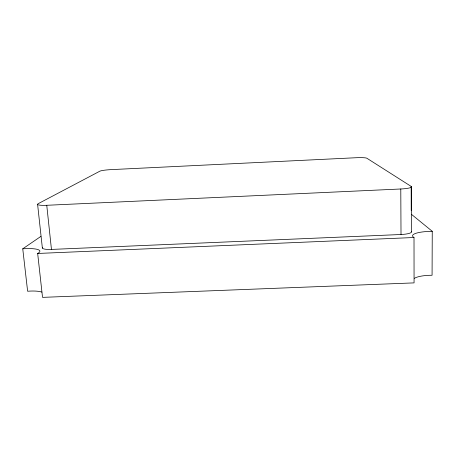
<?xml version="1.0" encoding="UTF-8"?>
<svg xmlns="http://www.w3.org/2000/svg" width="455" height="455" viewBox="0 0 455 455"><rect width="100%" height="100%" fill="white"/><g stroke="black" fill="none" stroke-linecap="round" stroke-linejoin="round"><path stroke-width="0.68" d="M411.451 214.328L432.25 231.294L432.074 275.252L428.826 275.326A22.119 6.08 2 0 0 414.346 278.346M41.883 292.104A21.533 5.693 -8.2 0 0 30.695 291.058L27.624 291.24L22.75 248.817L40.893 236.39M411.172 186.413L366.866 158.232A9.47 1.029 -1.9 0 0 356.128 157.726L110.889 169.635A9.288 0.995 -4.2 0 0 99.884 171.177L38.248 203.652A13.155 1.894 -5.3 0 0 46.757 205.29L400.787 188.984A13.496 2.008 -0.9 0 0 411.172 186.413L411.223 210.551M42.548 247.315A12.99 2.656 -6.3 0 0 51.455 249.42L401.014 234.507A13.326 2.815 0.1 0 0 411.542 231.498M22.75 248.817A21.8 4.476 -7 0 1 37.668 253.463L414.01 237.51A22.403 4.789 0.8 0 1 432.25 231.294M37.668 253.463L42.531 297.371L414.067 282.885L414.01 237.51M37.611 204.449L42.366 248.038M46.757 205.29L51.455 249.42M400.787 188.984L401.014 234.507M411.502 186.931L411.587 231.868"/></g></svg>
